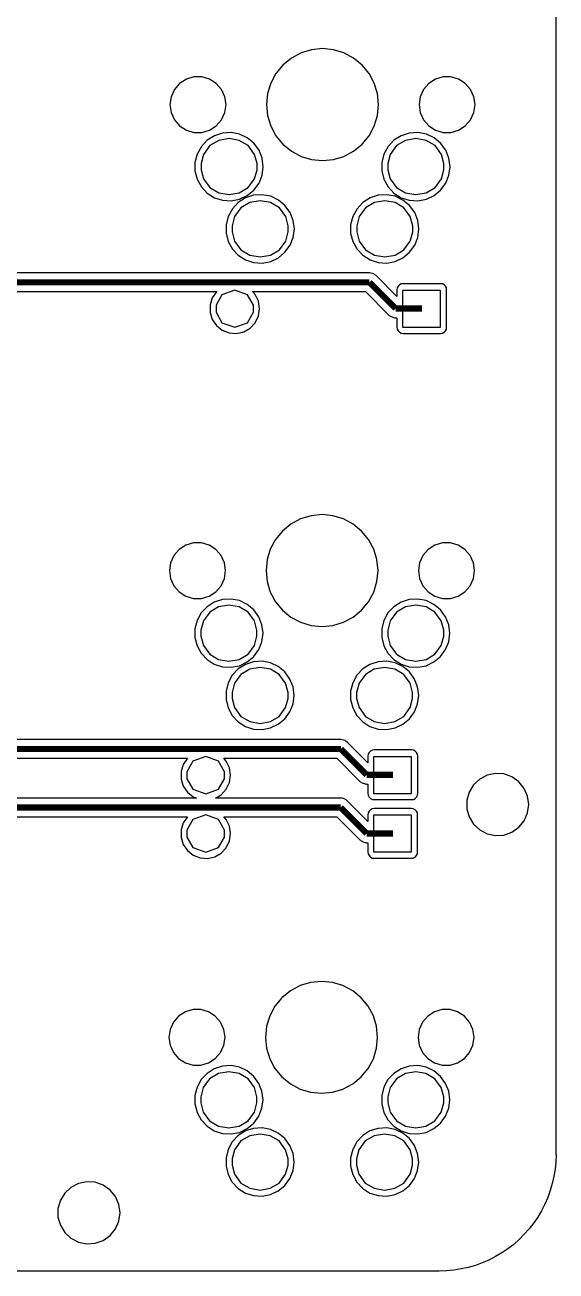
# Model space of a CAD drawing. Extents: x 2.4 to 97.7, y 2.4 to 97.6.
# Drawn here: x 76 to 97.7, y 2.4 to 53.3 of the extents above; entities that cross this region are included whole.
import ezdxf

# ---------------------------------------------------------------- set-up
doc = ezdxf.new("R2010")
doc.units = 0
doc.layers.get('0').update_dxf_attribs({"linetype": 'CONTINUOUS'})

msp = doc.modelspace()

# ---------------------------------------------------------------- linework, layer by layer
at = {"color": 173}
for points in [[(97.6422, 92.8825), (97.6422, 7.1465), (97.6507, 7.1465), (97.6394, 6.8447), (97.6094, 6.54706), (97.5639, 6.25355), (97.4947, 5.95588), (97.4164, 5.67337), (97.3102, 5.38949), (97.1931, 5.11528), (97.0552, 4.84794), (96.9077, 4.58886), (96.7412, 4.3477), (96.551, 4.1093), (96.3524, 3.88606), (96.1471, 3.6697), (95.9224, 3.47404), (95.6839, 3.28938), (95.4334, 3.12401), (95.1784, 2.97105), (94.9124, 2.83463), (94.6355, 2.71749), (94.3585, 2.61552), (94.0664, 2.52732), (93.7796, 2.46807), (93.4791, 2.4157), (93.1845, 2.38952), (92.8853, 2.38263), (7.14925, 2.38263)], [(75.4144, 23.3164), (82.6135, 23.3164), (82.4424, 23.0684), (82.3517, 22.779), (82.3517, 22.4717), (82.4424, 22.1837), (82.6135, 21.9356), (82.8492, 21.7468), (82.9772, 21.6931), (75.2574, 21.6931)]]:
    msp.add_lwpolyline(points, dxfattribs=at)
at = {"color": 7}
for points in [[(88.1257, 47.7213), (88.5719, 47.7643), (88.9963, 47.891), (89.3946, 48.1072), (89.7378, 48.3898), (90.0232, 48.737), (90.2353, 49.1314), (90.3633, 49.5596), (90.4117, 50.0077), (90.3633, 50.4543), (90.2353, 50.8811), (90.0232, 51.277), (89.7378, 51.6227), (89.3946, 51.9067), (88.9963, 52.1201), (88.5719, 52.2471), (88.1257, 52.2937), (87.6776, 52.2471), (87.249, 52.1201), (86.8549, 51.9067), (86.5078, 51.6227), (86.2224, 51.277), (86.009, 50.8811), (85.882, 50.4543), (85.8393, 50.0077), (85.882, 49.5596), (86.009, 49.1314), (86.2224, 48.737), (86.5078, 48.3898), (86.8549, 48.1072), (87.249, 47.891), (87.6776, 47.7643), (88.1257, 47.7213)], [(82.8795, 48.8721), (83.2044, 48.8721), (83.5145, 48.9659), (83.789, 49.1409), (84.0024, 49.3847), (84.1403, 49.6866), (84.1887, 50.0077), (84.1403, 50.3273), (84.0024, 50.6264), (83.789, 50.8702), (83.5145, 51.0466), (83.2044, 51.1404), (82.8795, 51.1404), (82.5708, 51.0466), (82.2964, 50.8702), (82.0857, 50.6264), (81.945, 50.3273), (81.9023, 50.0077), (81.945, 49.6866), (82.0857, 49.3847), (82.2964, 49.1409), (82.5708, 48.9659), (82.8795, 48.8721)], [(93.0395, 48.8721), (93.3648, 48.8721), (93.6748, 48.9659), (93.9493, 49.1409), (94.1627, 49.3847), (94.3007, 49.6866), (94.3487, 50.0077), (94.3007, 50.3273), (94.1627, 50.6264), (93.9493, 50.8702), (93.6748, 51.0466), (93.3648, 51.1404), (93.0395, 51.1404), (92.7294, 51.0466), (92.4553, 50.8702), (92.2443, 50.6264), (92.1053, 50.3273), (92.0627, 50.0077), (92.1053, 49.6866), (92.2443, 49.3847), (92.4553, 49.1409), (92.7294, 48.9659), (93.0395, 48.8721)], [(84.394, 46.0774), (84.7397, 46.1409), (85.0565, 46.294), (85.3239, 46.5169), (85.5349, 46.8023), (85.6615, 47.1248), (85.7042, 47.4719), (85.6615, 47.818), (85.5349, 48.1404), (85.3239, 48.4269), (85.0565, 48.6488), (84.7397, 48.8033), (84.394, 48.864), (84.0437, 48.8431), (83.7131, 48.737), (83.4182, 48.5496), (83.1825, 48.2946), (83.0076, 47.9834), (82.9208, 47.643), (82.9208, 47.2997), (83.0076, 46.9593), (83.1825, 46.6492), (83.4182, 46.3959), (83.7131, 46.2044), (84.0437, 46.0982), (84.394, 46.0774)], [(92.0143, 46.0774), (92.359, 46.1409), (92.6772, 46.294), (92.9432, 46.5169), (93.1541, 46.8023), (93.2808, 47.1248), (93.3249, 47.4719), (93.2808, 47.818), (93.1541, 48.1404), (92.9432, 48.4269), (92.6772, 48.6488), (92.359, 48.8033), (92.0143, 48.864), (91.663, 48.8431), (91.3335, 48.737), (91.0389, 48.5496), (90.8018, 48.2946), (90.6268, 47.9834), (90.5411, 47.643), (90.5411, 47.2997), (90.6268, 46.9593), (90.8018, 46.6492), (91.0389, 46.3959), (91.3335, 46.2044), (91.663, 46.0982), (92.0143, 46.0774)], [(85.6643, 43.5377), (86.009, 43.6012), (86.3272, 43.754), (86.5932, 43.9773), (86.8041, 44.2613), (86.9308, 44.5837), (86.9749, 44.9322), (86.9308, 45.2783), (86.8041, 45.6008), (86.5932, 45.8872), (86.3272, 46.1077), (86.009, 46.2636), (85.6643, 46.3243), (85.313, 46.3035), (84.9835, 46.1973), (84.6889, 46.0086), (84.4518, 45.7549), (84.2768, 45.4424), (84.1911, 45.1019), (84.1911, 44.7601), (84.2768, 44.4197), (84.4518, 44.1096), (84.6889, 43.8549), (84.9835, 43.6644), (85.313, 43.5585), (85.6643, 43.5377)], [(90.744, 43.5377), (91.0897, 43.6012), (91.4065, 43.754), (91.6739, 43.9773), (91.8849, 44.2613), (92.0115, 44.5837), (92.0542, 44.9322), (92.0115, 45.2783), (91.8849, 45.6008), (91.6739, 45.8872), (91.4065, 46.1077), (91.0897, 46.2636), (90.744, 46.3243), (90.3937, 46.3035), (90.0631, 46.1973), (89.7682, 46.0086), (89.5325, 45.7549), (89.3576, 45.4424), (89.2708, 45.1019), (89.2708, 44.7601), (89.3576, 44.4197), (89.5325, 44.1096), (89.7682, 43.8549), (90.0631, 43.6644), (90.3937, 43.5585), (90.744, 43.5377)], [(88.1048, 28.6935), (88.55, 28.7418), (88.9758, 28.8699), (89.3755, 29.0807), (89.717, 29.3674), (90.0024, 29.7105), (90.2173, 30.106), (90.3457, 30.536), (90.3912, 30.9797), (90.3457, 31.4289), (90.2173, 31.8534), (90.0024, 32.2502), (89.717, 32.5975), (89.3755, 32.88), (88.9758, 33.0963), (88.55, 33.2231), (88.1048, 33.2659), (87.6582, 33.2231), (87.2285, 33.0963), (86.8345, 32.88), (86.487, 32.5975), (86.202, 32.2502), (85.9896, 31.8534), (85.8615, 31.4289), (85.8188, 30.9797), (85.8615, 30.536), (85.9896, 30.106), (86.202, 29.7105), (86.487, 29.3674), (86.8345, 29.0807), (87.2285, 28.8699), (87.6582, 28.7418), (88.1048, 28.6935)], [(82.8601, 29.8469), (83.1854, 29.8469), (83.4954, 29.9406), (83.7696, 30.117), (83.9844, 30.3596), (84.1195, 30.6627), (84.1678, 30.9797), (84.1195, 31.3021), (83.9844, 31.5998), (83.7696, 31.8464), (83.4954, 32.0215), (83.1854, 32.1124), (82.8601, 32.1124), (82.55, 32.0215), (82.2759, 31.8464), (82.0621, 31.5998), (81.9245, 31.3021), (81.8815, 30.9797), (81.9245, 30.6627), (82.0621, 30.3596), (82.2759, 30.117), (82.55, 29.9406), (82.8601, 29.8469)], [(93.0204, 29.8469), (93.3443, 29.8469), (93.6544, 29.9406), (93.9285, 30.117), (94.1447, 30.3596), (94.2827, 30.6627), (94.3282, 30.9797), (94.2827, 31.3021), (94.1447, 31.5998), (93.9285, 31.8464), (93.6544, 32.0215), (93.3443, 32.1124), (93.0204, 32.1124), (92.7104, 32.0215), (92.4359, 31.8464), (92.2225, 31.5998), (92.0845, 31.3021), (92.0418, 30.9797), (92.0845, 30.6627), (92.2225, 30.3596), (92.4359, 30.117), (92.7104, 29.9406), (93.0204, 29.8469)], [(84.3911, 27.033), (84.7369, 27.0964), (85.0498, 27.2493), (85.3211, 27.4726), (85.5267, 27.7565), (85.6534, 28.0789), (85.7017, 28.4248), (85.6534, 28.7721), (85.5267, 29.0959), (85.3211, 29.3825), (85.0498, 29.603), (84.7369, 29.7587), (84.3911, 29.8194), (84.0412, 29.7987), (83.7103, 29.6926), (83.4154, 29.5038), (83.1744, 29.2503), (83.0047, 28.9374), (82.9179, 28.597), (82.9179, 28.2539), (83.0047, 27.9135), (83.1744, 27.6049), (83.4154, 27.3499), (83.7103, 27.1598), (84.0412, 27.0536), (84.3911, 27.033)], [(92.0115, 27.033), (92.3562, 27.0964), (92.6691, 27.2493), (92.9404, 27.4726), (93.1471, 27.7565), (93.2737, 28.0789), (93.3221, 28.4248), (93.2737, 28.7721), (93.1471, 29.0959), (92.9404, 29.3825), (92.6691, 29.603), (92.3562, 29.7587), (92.0115, 29.8194), (91.6601, 29.7987), (91.331, 29.6926), (91.0361, 29.5038), (90.7948, 29.2503), (90.624, 28.9374), (90.5386, 28.597), (90.5386, 28.2539), (90.624, 27.9135), (90.7948, 27.6049), (91.0361, 27.3499), (91.331, 27.1598), (91.6601, 27.0536), (92.0115, 27.033)], [(85.6615, 24.4933), (86.0062, 24.5566), (86.3191, 24.7082), (86.5904, 24.9329), (86.7971, 25.2167), (86.9237, 25.5392), (86.9721, 25.8851), (86.9237, 26.2323), (86.7971, 26.5548), (86.5904, 26.8428), (86.3191, 27.0633), (86.0062, 27.2176), (85.6615, 27.2796), (85.3101, 27.259), (84.981, 27.1529), (84.6861, 26.9641), (84.4448, 26.7105), (84.274, 26.3977), (84.1887, 26.0573), (84.1887, 25.7142), (84.274, 25.3738), (84.4448, 25.0638), (84.6861, 24.8102), (84.981, 24.62), (85.3101, 24.5126), (85.6615, 24.4933)], [(90.7411, 24.4933), (91.0869, 24.5566), (91.3998, 24.7082), (91.6711, 24.9329), (91.8767, 25.2167), (92.0034, 25.5392), (92.0517, 25.8851), (92.0034, 26.2323), (91.8767, 26.5548), (91.6711, 26.8428), (91.3998, 27.0633), (91.0869, 27.2176), (90.7411, 27.2796), (90.3912, 27.259), (90.0603, 27.1529), (89.7654, 26.9641), (89.5244, 26.7105), (89.3547, 26.3977), (89.2679, 26.0573), (89.2679, 25.7142), (89.3547, 25.3738), (89.5244, 25.0638), (89.7654, 24.8102), (90.0603, 24.62), (90.3912, 24.5126), (90.7411, 24.4933)], [(95.1784, 20.1676), (95.5241, 20.1855), (95.8522, 20.3013), (96.1362, 20.5025), (96.3524, 20.7712), (96.489, 21.0895), (96.5369, 21.4326), (96.489, 21.773), (96.3524, 22.09), (96.1362, 22.3587), (95.8522, 22.5599), (95.5241, 22.677), (95.1784, 22.6977), (94.838, 22.6288), (94.5363, 22.4662), (94.2827, 22.2319), (94.1049, 21.9397), (94.0082, 21.6021), (94.0082, 21.259), (94.1049, 20.9241), (94.2827, 20.6292), (94.5363, 20.3963), (94.838, 20.2337), (95.1784, 20.1676)], [(88.0844, 9.63937), (88.5292, 9.6876), (88.955, 9.81438), (89.3547, 10.0252), (89.6994, 10.3091), (89.9816, 10.655), (90.1982, 11.0505), (90.3249, 11.4804), (90.3704, 11.9255), (90.3249, 12.3748), (90.1982, 12.8006), (89.9816, 13.1947), (89.6994, 13.5434), (89.3547, 13.8245), (88.955, 14.0408), (88.5292, 14.1676), (88.0844, 14.2103), (87.6378, 14.1676), (87.2077, 14.0408), (86.8151, 13.8245), (86.4665, 13.5434), (86.1826, 13.1947), (85.9688, 12.8006), (85.8421, 12.3748), (85.798, 11.9255), (85.8421, 11.4804), (85.9688, 11.0505), (86.1826, 10.655), (86.4665, 10.3091), (86.8151, 10.0252), (87.2077, 9.81438), (87.6378, 9.6876), (88.0844, 9.63937)], [(82.8421, 10.7914), (83.1645, 10.7914), (83.4775, 10.8865), (83.7487, 11.0615), (83.9653, 11.3054), (84.1015, 11.6072), (84.147, 11.9255), (84.1015, 12.248), (83.9653, 12.547), (83.7487, 12.7909), (83.4775, 12.966), (83.1645, 13.0583), (82.8421, 13.0583), (82.5292, 12.966), (82.2551, 12.7909), (82.0416, 12.547), (81.9051, 12.248), (81.861, 11.9255), (81.9051, 11.6072), (82.0416, 11.3054), (82.2551, 11.0615), (82.5292, 10.8865), (82.8421, 10.7914)], [(93.0025, 10.7914), (93.3249, 10.7914), (93.6364, 10.8865), (93.9091, 11.0615), (94.1243, 11.3054), (94.2619, 11.6072), (94.3074, 11.9255), (94.2619, 12.248), (94.1243, 12.547), (93.9091, 12.7909), (93.6364, 12.966), (93.3249, 13.0583), (93.0025, 13.0583), (92.6895, 12.966), (92.4154, 12.7909), (92.2017, 12.547), (92.0641, 12.248), (92.0214, 11.9255), (92.0641, 11.6072), (92.2017, 11.3054), (92.4154, 11.0615), (92.6895, 10.8865), (93.0025, 10.7914)], [(84.3911, 7.98297), (84.7369, 8.04637), (85.0498, 8.19933), (85.3211, 8.42257), (85.5267, 8.70645), (85.6534, 9.02892), (85.7017, 9.37479), (85.6534, 9.72206), (85.5267, 10.0459), (85.3211, 10.3325), (85.0498, 10.553), (84.7369, 10.7087), (84.3911, 10.7694), (84.0412, 10.7487), (83.7103, 10.6426), (83.4154, 10.4538), (83.1744, 10.2003), (83.0047, 9.88741), (82.9179, 9.54705), (82.9179, 9.2039), (83.0047, 8.86354), (83.1744, 8.55486), (83.4154, 8.29991), (83.7103, 8.10976), (84.0412, 8.00365), (84.3911, 7.98297)], [(92.0115, 7.98297), (92.3562, 8.04637), (92.6691, 8.19933), (92.9404, 8.42257), (93.1471, 8.70645), (93.2737, 9.02892), (93.3221, 9.37479), (93.2737, 9.72206), (93.1471, 10.0459), (92.9404, 10.3325), (92.6691, 10.553), (92.3562, 10.7087), (92.0115, 10.7694), (91.6601, 10.7487), (91.331, 10.6426), (91.0361, 10.4538), (90.7948, 10.2003), (90.624, 9.88741), (90.5386, 9.54705), (90.5386, 9.2039), (90.624, 8.86354), (90.7948, 8.55486), (91.0361, 8.29991), (91.331, 8.10976), (91.6601, 8.00365), (92.0115, 7.98297)], [(85.6615, 5.44326), (86.0062, 5.50665), (86.3191, 5.65824), (86.5904, 5.88285), (86.7971, 6.16673), (86.9237, 6.48917), (86.9721, 6.83507), (86.9237, 7.18234), (86.7971, 7.50478), (86.5904, 7.79279), (86.3191, 8.01328), (86.0062, 8.16762), (85.6615, 8.22964), (85.3101, 8.20896), (84.981, 8.10288), (84.6861, 7.91408), (84.4448, 7.6605), (84.274, 7.34769), (84.1887, 7.00733), (84.1887, 6.66418), (84.274, 6.32382), (84.4448, 6.01377), (84.6861, 5.76019), (84.981, 5.57004), (85.3101, 5.46255), (85.6615, 5.44326)], [(90.7411, 5.44326), (91.0869, 5.50665), (91.3998, 5.65824), (91.6711, 5.88285), (91.8767, 6.16673), (92.0034, 6.48917), (92.0517, 6.83507), (92.0034, 7.18234), (91.8767, 7.50478), (91.6711, 7.79279), (91.3998, 8.01328), (91.0869, 8.16762), (90.7411, 8.22964), (90.3912, 8.20896), (90.0603, 8.10288), (89.7654, 7.91408), (89.5244, 7.6605), (89.3547, 7.34769), (89.2679, 7.00733), (89.2679, 6.66418), (89.3547, 6.32382), (89.5244, 6.01377), (89.7654, 5.76019), (90.0603, 5.57004), (90.3912, 5.46255), (90.7411, 5.44326)], [(78.5054, 3.50022), (78.8539, 3.51951), (79.1767, 3.63665), (79.4618, 3.83233), (79.6823, 4.10379), (79.8188, 4.42214), (79.8629, 4.76525), (79.8188, 5.10286), (79.6823, 5.42533), (79.4618, 5.69129), (79.1767, 5.89248), (78.8539, 6.00964), (78.5054, 6.0289), (78.1678, 5.96138), (77.8605, 5.80154), (77.6069, 5.56451), (77.4291, 5.27237), (77.3328, 4.93476), (77.3328, 4.58886), (77.4291, 4.25676), (77.6069, 3.95912), (77.8605, 3.72897), (78.1678, 3.56362), (78.5054, 3.50022)]]:
    msp.add_lwpolyline(points, close=True, dxfattribs=at)
at = {"color": 173}
for points in [[(85.4534, 47.4719), (85.4534, 47.5975), (85.3542, 47.9721), (85.0953, 48.3306), (84.7302, 48.544), (84.3097, 48.616), (83.8895, 48.544), (83.5244, 48.3306), (83.2651, 47.9721), (83.1674, 47.5975), (83.1674, 47.4719), (83.1674, 47.3481), (83.2651, 46.9731), (83.5244, 46.615), (83.8895, 46.4012), (84.3097, 46.3296), (84.7302, 46.4012), (85.0953, 46.615), (85.3542, 46.9731), (85.4534, 47.3481), (85.4534, 47.4719)], [(85.4534, 47.4719), (85.4534, 47.5975), (85.3542, 47.9721), (85.0953, 48.3306), (84.7302, 48.544), (84.3097, 48.616), (83.8895, 48.544), (83.5244, 48.3306), (83.2651, 47.9721), (83.1674, 47.5975), (83.1674, 47.4719), (83.1674, 47.3481), (83.2651, 46.9731), (83.5244, 46.615), (83.8895, 46.4012), (84.3097, 46.3296), (84.7302, 46.4012), (85.0953, 46.615), (85.3542, 46.9731), (85.4534, 47.3481), (85.4534, 47.4719)], [(93.0755, 47.4719), (93.0755, 47.5975), (92.9763, 47.9721), (92.7171, 48.3306), (92.3519, 48.544), (91.9318, 48.616), (91.5113, 48.544), (91.1461, 48.3306), (90.8872, 47.9721), (90.7891, 47.5975), (90.7891, 47.4719), (90.7891, 47.3481), (90.8872, 46.9731), (91.1461, 46.615), (91.5113, 46.4012), (91.9318, 46.3296), (92.3519, 46.4012), (92.7171, 46.615), (92.9763, 46.9731), (93.0755, 47.3481), (93.0755, 47.4719)], [(93.0755, 47.4719), (93.0755, 47.5975), (92.9763, 47.9721), (92.7171, 48.3306), (92.3519, 48.544), (91.9318, 48.616), (91.5113, 48.544), (91.1461, 48.3306), (90.8872, 47.9721), (90.7891, 47.5975), (90.7891, 47.4719), (90.7891, 47.3481), (90.8872, 46.9731), (91.1461, 46.615), (91.5113, 46.4012), (91.9318, 46.3296), (92.3519, 46.4012), (92.7171, 46.615), (92.9763, 46.9731), (93.0755, 47.3481), (93.0755, 47.4719)], [(86.7255, 44.9322), (86.7255, 45.0578), (86.6263, 45.4325), (86.3671, 45.7909), (86.0019, 46.0043), (85.5818, 46.076), (85.1613, 46.0043), (84.7961, 45.7909), (84.5372, 45.4325), (84.4391, 45.0578), (84.4391, 44.9322), (84.4391, 44.8084), (84.5372, 44.4334), (84.7961, 44.0754), (85.1613, 43.8616), (85.5818, 43.79), (86.0019, 43.8616), (86.3671, 44.0754), (86.6263, 44.4334), (86.7255, 44.8084), (86.7255, 44.9322)], [(86.7255, 44.9322), (86.7255, 45.0578), (86.6263, 45.4325), (86.3671, 45.7909), (86.0019, 46.0043), (85.5818, 46.076), (85.1613, 46.0043), (84.7961, 45.7909), (84.5372, 45.4325), (84.4391, 45.0578), (84.4391, 44.9322), (84.4391, 44.8084), (84.5372, 44.4334), (84.7961, 44.0754), (85.1613, 43.8616), (85.5818, 43.79), (86.0019, 43.8616), (86.3671, 44.0754), (86.6263, 44.4334), (86.7255, 44.8084), (86.7255, 44.9322)], [(91.8048, 44.9322), (91.8048, 45.0578), (91.7056, 45.4325), (91.4467, 45.7909), (91.0816, 46.0043), (90.6625, 46.076), (90.2423, 46.0043), (89.8772, 45.7909), (89.6179, 45.4325), (89.5202, 45.0578), (89.5202, 44.9322), (89.5202, 44.8084), (89.6179, 44.4334), (89.8772, 44.0754), (90.2423, 43.8616), (90.6625, 43.79), (91.0816, 43.8616), (91.4467, 44.0754), (91.7056, 44.4334), (91.8048, 44.8084), (91.8048, 44.9322)], [(91.8048, 44.9322), (91.8048, 45.0578), (91.7056, 45.4325), (91.4467, 45.7909), (91.0816, 46.0043), (90.6625, 46.076), (90.2423, 46.0043), (89.8772, 45.7909), (89.6179, 45.4325), (89.5202, 45.0578), (89.5202, 44.9322), (89.5202, 44.8084), (89.6179, 44.4334), (89.8772, 44.0754), (90.2423, 43.8616), (90.6625, 43.79), (91.0816, 43.8616), (91.4467, 44.0754), (91.7056, 44.4334), (91.8048, 44.8084), (91.8048, 44.9322)], [(85.3034, 41.6733), (85.3034, 41.8165), (85.065, 42.2451), (84.5414, 42.4353), (84.0161, 42.2451), (83.7791, 41.8165), (83.7791, 41.6733), (83.7791, 41.5315), (84.0161, 41.1028), (84.5414, 40.9127), (85.065, 41.1028), (85.3034, 41.5315), (85.3034, 41.6733)], [(85.3034, 41.6733), (85.3034, 41.8165), (85.065, 42.2451), (84.5414, 42.4353), (84.0161, 42.2451), (83.7791, 41.8165), (83.7791, 41.6733), (83.7791, 41.5315), (84.0161, 41.1028), (84.5414, 40.9127), (85.065, 41.1028), (85.3034, 41.5315), (85.3034, 41.6733)], [(91.3998, 42.4353), (92.9238, 42.4353), (92.9238, 40.9113), (91.3998, 40.9113), (91.3998, 42.4353)], [(91.3998, 42.4353), (92.9238, 42.4353), (92.9238, 40.9113), (91.3998, 40.9113), (91.3998, 42.4353)], [(85.4509, 28.4248), (85.4509, 28.5502), (85.3514, 28.925), (85.0925, 29.2833), (84.7273, 29.4969), (84.3068, 29.5686), (83.8867, 29.4969), (83.5215, 29.2833), (83.2626, 28.925), (83.1645, 28.5502), (83.1645, 28.4248), (83.1645, 28.3008), (83.2626, 27.926), (83.5215, 27.5676), (83.8867, 27.3541), (84.3068, 27.2824), (84.7273, 27.3541), (85.0925, 27.5676), (85.3514, 27.926), (85.4509, 28.3008), (85.4509, 28.4248)], [(85.4509, 28.4248), (85.4509, 28.5502), (85.3514, 28.925), (85.0925, 29.2833), (84.7273, 29.4969), (84.3068, 29.5686), (83.8867, 29.4969), (83.5215, 29.2833), (83.2626, 28.925), (83.1645, 28.5502), (83.1645, 28.4248), (83.1645, 28.3008), (83.2626, 27.926), (83.5215, 27.5676), (83.8867, 27.3541), (84.3068, 27.2824), (84.7273, 27.3541), (85.0925, 27.5676), (85.3514, 27.926), (85.4509, 28.3008), (85.4509, 28.4248)], [(93.0698, 28.4248), (93.0698, 28.5502), (92.9707, 28.925), (92.7118, 29.2833), (92.3466, 29.4969), (91.9275, 29.5686), (91.5074, 29.4969), (91.1419, 29.2833), (90.883, 28.925), (90.7852, 28.5502), (90.7852, 28.4248), (90.7852, 28.3008), (90.883, 27.926), (91.1419, 27.5676), (91.5074, 27.3541), (91.9275, 27.2824), (92.3466, 27.3541), (92.7118, 27.5676), (92.9707, 27.926), (93.0698, 28.3008), (93.0698, 28.4248)], [(93.0698, 28.4248), (93.0698, 28.5502), (92.9707, 28.925), (92.7118, 29.2833), (92.3466, 29.4969), (91.9275, 29.5686), (91.5074, 29.4969), (91.1419, 29.2833), (90.883, 28.925), (90.7852, 28.5502), (90.7852, 28.4248), (90.7852, 28.3008), (90.883, 27.926), (91.1419, 27.5676), (91.5074, 27.3541), (91.9275, 27.2824), (92.3466, 27.3541), (92.7118, 27.5676), (92.9707, 27.926), (93.0698, 28.3008), (93.0698, 28.4248)], [(86.7198, 25.8851), (86.7198, 26.0105), (86.6207, 26.3853), (86.3618, 26.7436), (85.9966, 26.9572), (85.5775, 27.0288), (85.1574, 26.9572), (84.7919, 26.7436), (84.533, 26.3853), (84.4352, 26.0105), (84.4352, 25.8851), (84.4352, 25.761), (84.533, 25.3862), (84.7919, 25.0279), (85.1574, 24.8143), (85.5775, 24.7427), (85.9966, 24.8143), (86.3618, 25.0279), (86.6207, 25.3862), (86.7198, 25.761), (86.7198, 25.8851)], [(86.7198, 25.8851), (86.7198, 26.0105), (86.6207, 26.3853), (86.3618, 26.7436), (85.9966, 26.9572), (85.5775, 27.0288), (85.1574, 26.9572), (84.7919, 26.7436), (84.533, 26.3853), (84.4352, 26.0105), (84.4352, 25.8851), (84.4352, 25.761), (84.533, 25.3862), (84.7919, 25.0279), (85.1574, 24.8143), (85.5775, 24.7427), (85.9966, 24.8143), (86.3618, 25.0279), (86.6207, 25.3862), (86.7198, 25.761), (86.7198, 25.8851)], [(91.8009, 25.8851), (91.8009, 26.0105), (91.7014, 26.3853), (91.4425, 26.7436), (91.0773, 26.9572), (90.6568, 27.0288), (90.2367, 26.9572), (89.8715, 26.7436), (89.6126, 26.3853), (89.5145, 26.0105), (89.5145, 25.8851), (89.5145, 25.761), (89.6126, 25.3862), (89.8715, 25.0279), (90.2367, 24.8143), (90.6568, 24.7427), (91.0773, 24.8143), (91.4425, 25.0279), (91.7014, 25.3862), (91.8009, 25.761), (91.8009, 25.8851)], [(91.8009, 25.8851), (91.8009, 26.0105), (91.7014, 26.3853), (91.4425, 26.7436), (91.0773, 26.9572), (90.6568, 27.0288), (90.2367, 26.9572), (89.8715, 26.7436), (89.6126, 26.3853), (89.5145, 26.0105), (89.5145, 25.8851), (89.5145, 25.761), (89.6126, 25.3862), (89.8715, 25.0279), (90.2367, 24.8143), (90.6568, 24.7427), (91.0773, 24.8143), (91.4425, 25.0279), (91.7014, 25.3862), (91.8009, 25.761), (91.8009, 25.8851)], [(84.1195, 22.6233), (84.1195, 22.7666), (83.881, 23.1951), (83.3575, 23.3853), (82.8326, 23.1951), (82.5955, 22.7666), (82.5955, 22.6233), (82.5955, 22.4813), (82.8326, 22.0527), (83.3575, 21.8626), (83.881, 22.0527), (84.1195, 22.4813), (84.1195, 22.6233)], [(84.1195, 22.6233), (84.1195, 22.7666), (83.881, 23.1951), (83.3575, 23.3853), (82.8326, 23.1951), (82.5955, 22.7666), (82.5955, 22.6233), (82.5955, 22.4813), (82.8326, 22.0527), (83.3575, 21.8626), (83.881, 22.0527), (84.1195, 22.4813), (84.1195, 22.6233)], [(90.2173, 23.3853), (91.7416, 23.3853), (91.7416, 21.8612), (90.2173, 21.8612), (90.2173, 23.3853)], [(90.2173, 23.3853), (91.7416, 23.3853), (91.7416, 21.8612), (90.2173, 21.8612), (90.2173, 23.3853)], [(84.1195, 20.2434), (84.1195, 20.3867), (83.881, 20.8153), (83.3575, 21.0054), (82.8326, 20.8153), (82.5955, 20.3867), (82.5955, 20.2434), (82.5955, 20.1015), (82.8326, 19.6729), (83.3575, 19.4827), (83.881, 19.6729), (84.1195, 20.1015), (84.1195, 20.2434)], [(84.1195, 20.2434), (84.1195, 20.3867), (83.881, 20.8153), (83.3575, 21.0054), (82.8326, 20.8153), (82.5955, 20.3867), (82.5955, 20.2434), (82.5955, 20.1015), (82.8326, 19.6729), (83.3575, 19.4827), (83.881, 19.6729), (84.1195, 20.1015), (84.1195, 20.2434)], [(90.2173, 21.0054), (91.7416, 21.0054), (91.7416, 19.4813), (90.2173, 19.4813), (90.2173, 21.0054)], [(90.2173, 21.0054), (91.7416, 21.0054), (91.7416, 19.4813), (90.2173, 19.4813), (90.2173, 21.0054)], [(85.4481, 9.37479), (85.4481, 9.5002), (85.3489, 9.87503), (85.0896, 10.2333), (84.7245, 10.4469), (84.3044, 10.5186), (83.8839, 10.4469), (83.5187, 10.2333), (83.2598, 9.87503), (83.1617, 9.5002), (83.1617, 9.37479), (83.1617, 9.25079), (83.2598, 8.87596), (83.5187, 8.51764), (83.8839, 8.30407), (84.3044, 8.23239), (84.7245, 8.30407), (85.0896, 8.51764), (85.3489, 8.87596), (85.4481, 9.25079), (85.4481, 9.37479)], [(85.4481, 9.37479), (85.4481, 9.5002), (85.3489, 9.87503), (85.0896, 10.2333), (84.7245, 10.4469), (84.3044, 10.5186), (83.8839, 10.4469), (83.5187, 10.2333), (83.2598, 9.87503), (83.1617, 9.5002), (83.1617, 9.37479), (83.1617, 9.25079), (83.2598, 8.87596), (83.5187, 8.51764), (83.8839, 8.30407), (84.3044, 8.23239), (84.7245, 8.30407), (85.0896, 8.51764), (85.3489, 8.87596), (85.4481, 9.25079), (85.4481, 9.37479)], [(93.0684, 9.37479), (93.0684, 9.5002), (92.9693, 9.87503), (92.7104, 10.2333), (92.3452, 10.4469), (91.9247, 10.5186), (91.5046, 10.4469), (91.1394, 10.2333), (90.8801, 9.87503), (90.7824, 9.5002), (90.7824, 9.37479), (90.7824, 9.25079), (90.8801, 8.87596), (91.1394, 8.51764), (91.5046, 8.30407), (91.9247, 8.23239), (92.3452, 8.30407), (92.7104, 8.51764), (92.9693, 8.87596), (93.0684, 9.25079), (93.0684, 9.37479)], [(93.0684, 9.37479), (93.0684, 9.5002), (92.9693, 9.87503), (92.7104, 10.2333), (92.3452, 10.4469), (91.9247, 10.5186), (91.5046, 10.4469), (91.1394, 10.2333), (90.8801, 9.87503), (90.7824, 9.5002), (90.7824, 9.37479), (90.7824, 9.25079), (90.8801, 8.87596), (91.1394, 8.51764), (91.5046, 8.30407), (91.9247, 8.23239), (92.3452, 8.30407), (92.7104, 8.51764), (92.9693, 8.87596), (93.0684, 9.25079), (93.0684, 9.37479)], [(86.7184, 6.83507), (86.7184, 6.96048), (86.6193, 7.33531), (86.3604, 7.69359), (85.9952, 7.9072), (85.5747, 7.97885), (85.1546, 7.9072), (84.7894, 7.69359), (84.5301, 7.33531), (84.4324, 6.96048), (84.4324, 6.83507), (84.4324, 6.71103), (84.5301, 6.33621), (84.7894, 5.97792), (85.1546, 5.76432), (85.5747, 5.69267), (85.9952, 5.76432), (86.3604, 5.97792), (86.6193, 6.33621), (86.7184, 6.71103), (86.7184, 6.83507)], [(86.7184, 6.83507), (86.7184, 6.96048), (86.6193, 7.33531), (86.3604, 7.69359), (85.9952, 7.9072), (85.5747, 7.97885), (85.1546, 7.9072), (84.7894, 7.69359), (84.5301, 7.33531), (84.4324, 6.96048), (84.4324, 6.83507), (84.4324, 6.71103), (84.5301, 6.33621), (84.7894, 5.97792), (85.1546, 5.76432), (85.5747, 5.69267), (85.9952, 5.76432), (86.3604, 5.97792), (86.6193, 6.33621), (86.7184, 6.71103), (86.7184, 6.83507)], [(91.7981, 6.83507), (91.7981, 6.96048), (91.6989, 7.33531), (91.4396, 7.69359), (91.0745, 7.9072), (90.6544, 7.97885), (90.2339, 7.9072), (89.8687, 7.69359), (89.6098, 7.33531), (89.5117, 6.96048), (89.5117, 6.83507), (89.5117, 6.71103), (89.6098, 6.33621), (89.8687, 5.97792), (90.2339, 5.76432), (90.6544, 5.69267), (91.0745, 5.76432), (91.4396, 5.97792), (91.6989, 6.33621), (91.7981, 6.71103), (91.7981, 6.83507)], [(91.7981, 6.83507), (91.7981, 6.96048), (91.6989, 7.33531), (91.4396, 7.69359), (91.0745, 7.9072), (90.6544, 7.97885), (90.2339, 7.9072), (89.8687, 7.69359), (89.6098, 7.33531), (89.5117, 6.96048), (89.5117, 6.83507), (89.5117, 6.71103), (89.6098, 6.33621), (89.8687, 5.97792), (90.2339, 5.76432), (90.6544, 5.69267), (91.0745, 5.76432), (91.4396, 5.97792), (91.6989, 6.33621), (91.7981, 6.71103), (91.7981, 6.83507)]]:
    msp.add_lwpolyline(points, close=True, dxfattribs=at)
at = {"color": 173, "const_width": 0.254}
for points in [[(90.0395, 42.7482), (75.2574, 42.7482)], [(91.1077, 41.6789), (90.0395, 42.7482)], [(92.177, 41.6789), (91.1077, 41.6789)], [(88.8739, 23.6954), (75.2574, 23.6954)], [(89.9266, 22.6439), (88.8739, 23.6954)], [(90.9959, 22.6439), (89.9266, 22.6439)], [(88.8615, 21.3128), (75.2574, 21.3128)], [(89.9238, 20.2489), (88.8615, 21.3128)], [(90.9934, 20.2489), (89.9238, 20.2489)]]:
    msp.add_lwpolyline(points, dxfattribs=at)
at = {"color": 7}
for points in [[(75.4144, 42.3718), (83.7999, 42.3718), (83.7971, 42.3665), (83.6291, 42.1185), (83.5353, 41.8289), (83.5353, 41.5216), (83.6291, 41.2337), (83.7971, 40.9857), (84.0327, 40.797), (84.3153, 40.6852), (84.6197, 40.6633), (84.9119, 40.7307), (85.1764, 40.8809), (85.3817, 41.1014), (85.514, 41.3755), (85.5567, 41.6733), (85.514, 41.9749), (85.3817, 42.2508), (85.2703, 42.3718), (89.8825, 42.3718), (90.8346, 41.4087), (90.8611, 41.3935), (90.8816, 41.3713), (90.9697, 41.3413), (91.0456, 41.3053), (91.0759, 41.311), (91.1077, 41.2972), (91.156, 41.2972), (91.156, 40.9166), (91.1655, 40.8421), (91.2054, 40.7691), (91.2619, 40.7155), (91.3335, 40.6756), (91.4093, 40.6633), (92.9337, 40.6633), (93.012, 40.6756), (93.0811, 40.7155), (93.139, 40.7691), (93.1774, 40.8421), (93.187, 40.9166), (93.187, 42.4409), (93.1774, 42.5192), (93.139, 42.5909), (93.0811, 42.6462), (93.012, 42.6847), (92.9337, 42.6942), (91.4093, 42.6942), (91.3335, 42.6847), (91.2619, 42.6462), (91.2054, 42.5909), (91.1655, 42.5192), (91.156, 42.4409), (91.156, 42.1665), (90.3069, 43.0223), (90.2642, 43.0597), (90.2134, 43.0925), (90.1569, 43.1133), (90.0987, 43.1285), (90.0395, 43.1341), (75.2574, 43.1341)], [(75.4144, 20.9324), (82.6135, 20.9324), (82.4424, 20.683), (82.3517, 20.3963), (82.3517, 20.089), (82.4424, 19.7983), (82.6135, 19.5502), (82.8492, 19.3642), (83.1314, 19.2526), (83.4362, 19.2319), (83.7311, 19.2967), (83.9929, 19.4483), (84.1982, 19.6674), (84.3276, 19.9416), (84.3732, 20.2434), (84.3276, 20.5438), (84.1982, 20.8153), (84.092, 20.9324), (88.7017, 20.9324), (89.6511, 19.9843), (89.68, 19.9692), (89.6994, 19.9416), (89.7862, 19.9126), (89.862, 19.8782), (89.8934, 19.8823), (89.9238, 19.8727), (89.9721, 19.8727), (89.9721, 19.491), (89.9816, 19.4124), (90.0232, 19.3449), (90.0811, 19.2857), (90.1499, 19.2471), (90.2257, 19.2374), (91.7497, 19.2374), (91.8284, 19.2471), (91.8972, 19.2857), (91.9551, 19.3449), (91.9963, 19.4124), (92.0034, 19.491), (92.0034, 21.0151), (91.9963, 21.0895), (91.9551, 21.1625), (91.8972, 21.2163), (91.8284, 21.259), (91.7497, 21.27), (90.2257, 21.27), (90.1499, 21.259), (90.0811, 21.2163), (90.0232, 21.1625), (89.9816, 21.0895), (89.9721, 21.0151), (89.9721, 20.7409), (89.1314, 21.5815), (89.0834, 21.6256), (89.0351, 21.6559), (88.9758, 21.6765), (88.9208, 21.6917), (88.8587, 21.6931), (83.7558, 21.6931), (83.9929, 21.8309), (84.1982, 22.0514), (84.3276, 22.3256), (84.3732, 22.6233), (84.3276, 22.9251), (84.1982, 23.2006), (84.092, 23.3164), (88.7113, 23.3164), (89.6511, 22.3738), (89.68, 22.3587), (89.6994, 22.3339), (89.7862, 22.3063), (89.862, 22.2705), (89.8934, 22.276), (89.9238, 22.265), (89.9791, 22.265), (89.9791, 21.8846), (89.9901, 21.8075), (90.0299, 21.7344), (90.0864, 21.6807), (90.1569, 21.6407), (90.2339, 21.6297), (91.7568, 21.6297), (91.8312, 21.6407), (91.9043, 21.6807), (91.9579, 21.7344), (92.0006, 21.8075), (92.0115, 21.8846), (92.0115, 23.4087), (92.0006, 23.4818), (91.9579, 23.5562), (91.9043, 23.6086), (91.8312, 23.6527), (91.7568, 23.6623), (90.2339, 23.6623), (90.1569, 23.6527), (90.0864, 23.6086), (90.0299, 23.5562), (89.9901, 23.4818), (89.9791, 23.4087), (89.9791, 23.1262), (89.1413, 23.9668), (89.093, 24.0054), (89.0446, 24.0385), (88.9868, 24.0592), (88.9303, 24.0743), (88.8697, 24.0785), (75.2574, 24.0785)]]:
    msp.add_lwpolyline(points, dxfattribs=at)

doc.saveas('drawing.dxf')
